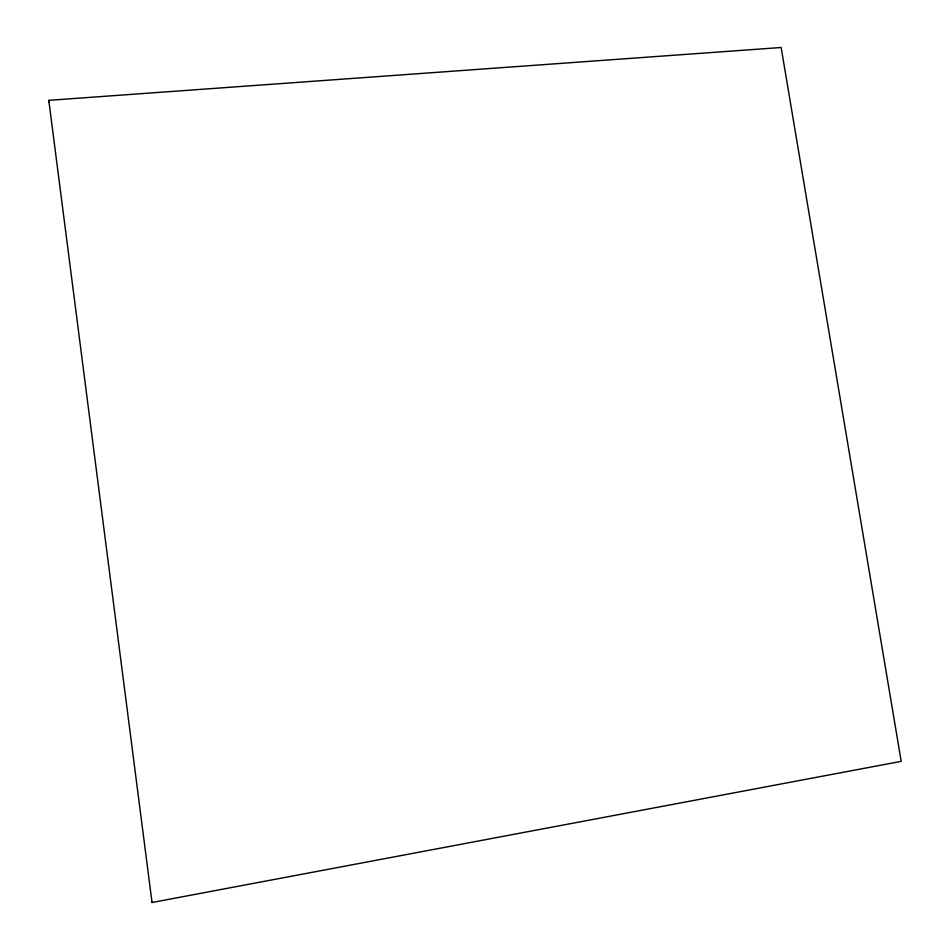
<?xml version="1.0" encoding="UTF-8"?>
<svg xmlns="http://www.w3.org/2000/svg" width="950" height="950" viewBox="0 0 950 950"><rect width="100%" height="100%" fill="white"/><g stroke="black" fill="none" stroke-linecap="round" stroke-linejoin="round"><path stroke-width="1.43" d="M151.881 901.455L152.024 902.5L901.206 761.354L781.149 47.5L48.794 100.332L49.044 102.351M48.794 100.332L152.024 902.5"/></g></svg>
